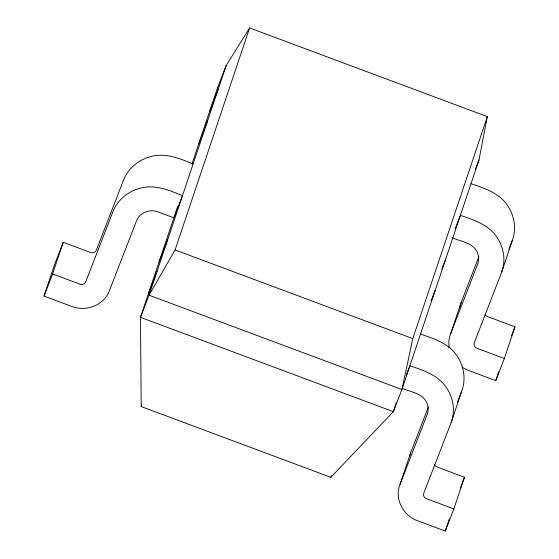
<?xml version="1.0" encoding="UTF-8"?>
<svg xmlns="http://www.w3.org/2000/svg" width="559" height="559" viewBox="0 0 559 559"><rect width="100%" height="100%" fill="white"/><g stroke="black" fill="none" stroke-linecap="round" stroke-linejoin="round"><path stroke-width="0.84" d="M217.402 89.503L217.549 87.763L226.136 65.627L249.607 27.95L487.329 116.628L478.986 159.951L401.907 389.518L393.319 411.662L330.851 477.323L141.21 406.575L140.47 317.337L177.685 206.439M459.687 308.121L461.112 302.51L478.93 256.574M487.329 116.628L412.794 338.621L401.907 389.518L149.057 295.194L226.136 65.627M428.432 406.98L410.613 452.916L399.978 484.583C394.158 498.907 403.374 515.873 417.615 520.736L445.271 531.05L453.859 508.907L464.487 477.239L437.613 467.212L435.894 466.381L434.511 464.781M409.537 456.382L410.613 452.916M461.112 302.51L449.408 337.636L448.828 341.214L449.087 347.747M453.859 508.907L426.978 498.88C424.302 498.286 422.583 495.197 423.967 492.703L451.162 422.583C455.389 411.284 453.44 398.218 446.823 388.239C438.738 375.306 423.533 370.344 409.887 365.768L406.204 375.257M451.162 422.583L461.79 390.916C466.017 379.624 464.075 366.557 457.458 356.572C449.366 343.638 434.168 338.684 420.515 334.107M461.958 367.172L468.114 370.324L495.77 380.644L504.358 358.501L477.477 348.474C474.801 347.88 473.082 344.791 474.465 342.297L501.661 272.177C505.888 260.878 503.939 247.812 497.321 237.834C489.237 224.893 474.039 219.939 460.385 215.362L455.166 228.806M501.661 272.177L512.296 240.51C516.516 229.218 514.573 216.144 507.956 206.166C499.865 193.232 484.667 188.271 471.013 183.694M63.23 242.285L52.602 273.952L79.476 283.979C81.907 285.272 85.241 284.098 85.918 281.324L113.114 211.211C117.669 199.919 127.976 191.52 139.631 188.369C154.298 183.995 169.084 190.123 182.458 195.664L173.87 217.807L158.071 211.91C150.036 208.703 139.659 212.462 136.536 220.777L109.34 290.897C103.883 305.438 85.723 312.027 71.664 306.409L44.014 296.095L54.642 264.428L63.23 242.285L90.111 252.312C92.535 253.604 95.868 252.437 96.553 249.663L123.749 179.544C128.304 168.252 138.604 159.853 150.259 156.709C164.926 152.334 179.712 158.456 193.093 163.997M192.023 163.794L217.549 87.763M396.345 402.655L393.319 411.662L140.47 317.337L149.057 295.194L175.072 249.943L249.607 27.95M141.21 406.575L141.762 404.926M330.851 477.323L331.403 475.674M445.271 531.05L449.359 518.871M495.77 380.644L498.768 371.714M504.358 358.501L514.986 326.833L488.112 316.806L486.393 315.968L485.009 314.375M44.014 296.095L52.602 273.952M209.576 111.514L218.164 89.37M198.941 143.181L207.529 121.037M159.077 261.919L167.665 239.776M148.442 293.587L157.03 271.443M475.304 169.44L478.986 159.951M441.778 269.179L445.768 258.901M431.143 300.847L435.133 290.568M450.477 334.177L477.672 264.058C479.461 259.467 478.749 254.114 476.037 250.041C470.86 242.201 460.357 241.544 452.587 237.799M399.978 484.583L427.174 414.464C428.963 409.88 428.25 404.527 425.539 400.447C420.361 392.607 409.859 391.95 402.082 388.205M508.851 249.377L512.296 240.51M457.416 402.201L461.79 390.916M511.618 335.533L514.986 326.833M460.197 488.314L464.487 477.239M175.072 249.943L412.794 338.621"/></g></svg>
